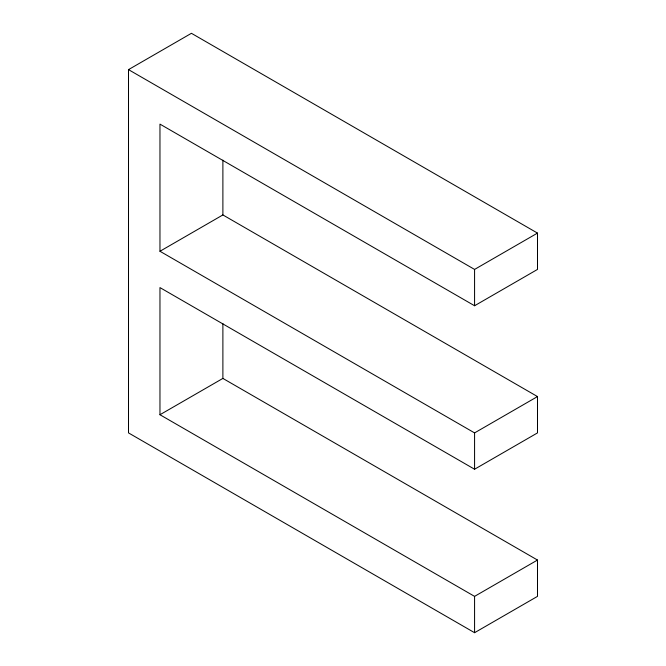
<?xml version="1.0" encoding="UTF-8"?>
<svg xmlns="http://www.w3.org/2000/svg" width="666" height="666" viewBox="0 0 666 666"><rect width="100%" height="100%" fill="white"/><g stroke="black" fill="none" stroke-linecap="round" stroke-linejoin="round"><path stroke-width="1" d="M128.505 69.63L191.425 33.3L537.495 233.1L537.495 269.422L474.575 305.752L159.965 124.117L159.965 251.265L474.575 432.9L537.495 396.57L537.495 432.9L474.575 469.23L159.965 287.595L159.965 414.735L474.575 596.37L537.495 560.048L537.495 596.37L474.575 632.7L128.505 432.9L128.505 69.63L474.575 269.422L537.495 233.1M159.965 251.265L222.885 214.935L537.495 396.57M159.965 414.735L222.885 378.413L537.495 560.048M474.575 269.422L474.575 305.752M474.575 432.9L474.575 469.23M474.575 596.37L474.575 632.7M222.885 160.148L222.885 214.935M222.885 323.626L222.885 378.413"/></g></svg>
